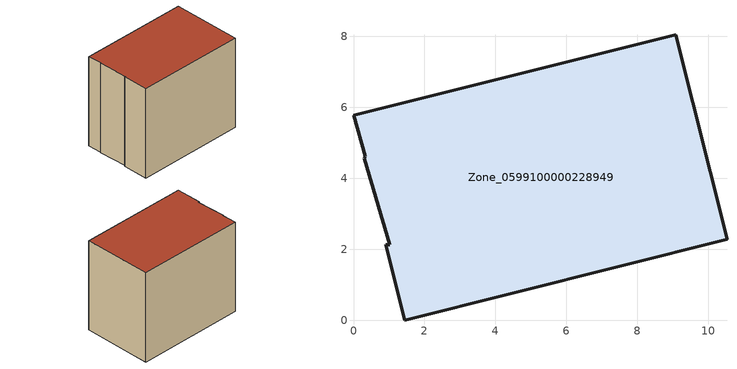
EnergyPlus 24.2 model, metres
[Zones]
Zone_0599100000228949
 floor ground (C_G): 1.02,2.12 0.3,4.56 0.33,4.62 0,5.77 9.08,8.04 10.53,2.28 1.45,0 0.91,2.13 z0
 wall outside (C_F): 1.45,0 10.53,2.28 9.08,8.04 0,5.77 0.33,4.62 0.3,4.56 1.02,2.12 0.91,2.13 1.45,0 z0:7.97
 roof outside (C_R): 0.3,4.56 1.02,2.12 0.91,2.13 1.45,0 10.53,2.28 9.08,8.04 0,5.77 0.33,4.62 z7.97
[BUILDING]
Pand.0599100000228949: North Axis=0; Terrain=City; Loads Convergence Tolerance Value=0.04; Temperature Convergence Tolerance Value=0.4; Solar Distribution=FullExterior; Maximum Number of Warmup Days=25; Minimum Number of Warmup Days=1
[Site:Location]
Rotterdam.The.Hague.AP_ZH_NLD Design_Conditions: Latitude=51.96; Longitude=4.45; Time Zone=1; Elevation=-4.5
[SITE:GROUNDTEMPERATURE:BUILDINGSURFACE]
18, 18, 18, 18, 18, 18, 18, 18, 18, 18, 18, 18
[MATERIAL] Thermal Absorptance=0.9; Solar Absorptance=0.7; Visible Absorptance=0.7
Name | Roughness | Thickness | Conductivity | Density | Specific Heat
G.TI.1965-1974 | MediumSmooth | 0.15 | 0.882353 | 540 | 1210
F.TI.1965-1974 | Rough | 0.3 | 0.697674 | 1920 | 840
R.TI.1965-1974 | MediumRough | 0.2 | 0.232558 | 1500 | 1000
[CONSTRUCTION]
C_G: G.TI.1965-1974
C_F: F.TI.1965-1974
C_R: R.TI.1965-1974
[ZONE]
Zone_0599100000228949: Type=1; Multiplier=1; Ceiling Height=Autocalculate; Volume=Autocalculate; Floor Area=autocalculate; Part of Total Floor Area=Yes
[ZONEINFILTRATION:DESIGNFLOWRATE]
Infil_Zone_0599100000228949: Zone or ZoneList or Space or SpaceList=Zone_0599100000228949; Schedule=AlwaysOn; Design Flow Rate Calculation Method=Flow/Area; Flow Rate per Floor Area=0.003; Constant Term Coefficient=1; Temperature Term Coefficient=0; Velocity Term Coefficient=0; Velocity Squared Term Coefficient=0
[HVACTEMPLATE:ZONE:IDEALLOADSAIRSYSTEM]
Zone_0599100000228949: Maximum Heating Supply Air Temperature=50; Minimum Cooling Supply Air Temperature=13; Maximum Heating Supply Air Humidity Ratio=0.0156; Minimum Cooling Supply Air Humidity Ratio=0.0077; Heating Limit=NoLimit; Cooling Limit=NoLimit; Dehumidification Control Type=ConstantSensibleHeatRatio; Cooling Sensible Heat Ratio=0.7; Dehumidification Setpoint=60; Humidification Control Type=None; Humidification Setpoint=30; Outdoor Air Method=None; Outdoor Air Flow Rate per Person=0.00944; Outdoor Air Flow Rate per Zone Floor Area=0; Outdoor Air Flow Rate per Zone=0; Demand Controlled Ventilation Type=None; Outdoor Air Economizer Type=NoEconomizer; Heat Recovery Type=None; Sensible Heat Recovery Effectiveness=0.7; Latent Heat Recovery Effectiveness=0.65
[ZONECONTROL:THERMOSTAT]
ThermostatControl_Zone_0599100000228949: Zone or ZoneList=Zone_0599100000228949; Control Type Schedule=DualSetpointControlType; Control 1=Thermostat_Zone_0599100000228949; Temperature Difference Between Cutout And Setpoint=0
[THERMOSTATSETPOINT:DUALSETPOINT]
Thermostat_Zone_0599100000228949: Heating Setpoint Temperature Schedule=HeatingSetpoint_Zone_0599100000228949; Cooling Setpoint Temperature Schedule=CoolingSetpoint_Zone_0599100000228949
[SCHEDULE:COMPACT]
HeatingSetpoint_Zone_0599100000228949: Through: 12/31, For: AllDays, Until: 24:00, 21
CoolingSetpoint_Zone_0599100000228949: Through: 12/31, For: AllDays, Until: 24:00, 24
DualSetpointControlType: Through: 12/31, For: AllDays, Until: 24:00, 4
AlwaysOn: Through: 12/31, For: AllDays, Until: 24:00, 1
